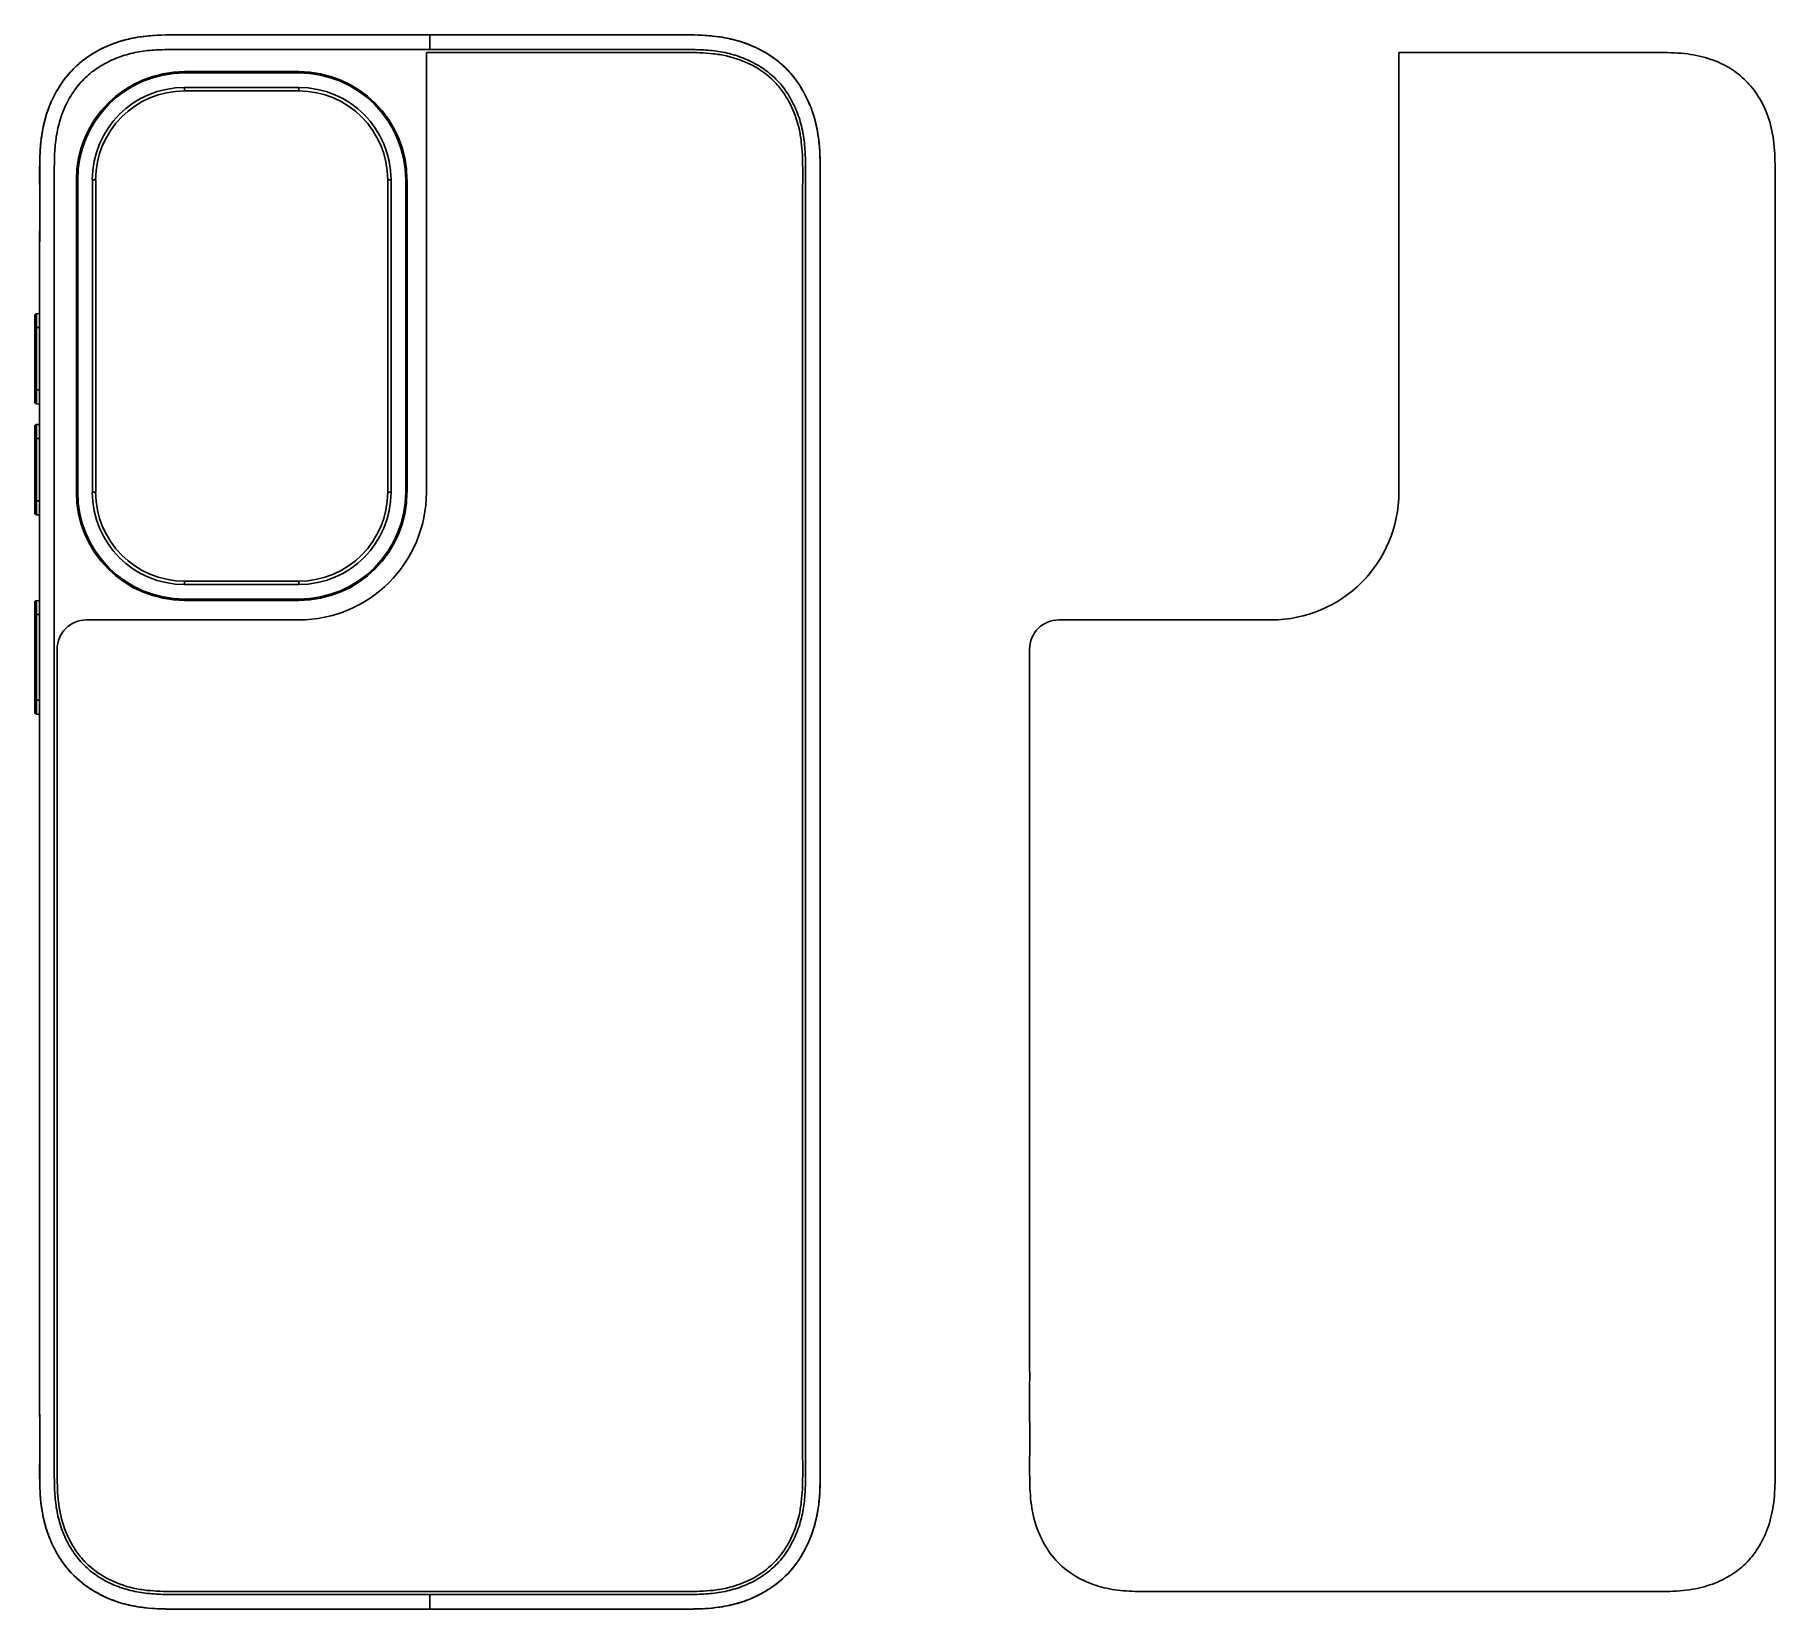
# Model space of a CAD drawing. Header units: millimetres. Extents: x 474 to 653, y 355 to 517.
import ezdxf

# ---------------------------------------------------------------- set-up
doc = ezdxf.new("R2010")
doc.units = ezdxf.units.MM
doc.header["$LTSCALE"] = 65.395
doc.layers.get('0').update_dxf_attribs({"linetype": 'CONTINUOUS'})

msp = doc.modelspace()

# ---------------------------------------------------------------- linework, layer by layer
at = {"color": 7, "linetype": 'Continuous'}
for p, q in [((505.9, 517), (502.3, 517)), ((514.95, 517), (505.9, 517)), ((514.95, 517), (514.95, 515.5)), ((514.6, 469.98), (514.6, 515.2)), ((489.72, 513.22), (489.72, 513.08)), ((501.47, 513.22), (489.72, 513.22)), ((501.47, 513.08), (489.72, 513.08)), ((501.47, 513.22), (501.47, 513.08)), ((489.72, 511.58), (489.72, 511.23)), ((501.47, 511.58), (489.72, 511.58)), ((501.47, 511.23), (489.72, 511.23)), ((501.47, 511.58), (501.47, 511.23)), ((478.6, 502.1), (478.6, 469.98)), ((478.6, 502.1), (478.74, 502.1)), ((478.74, 502.1), (478.74, 469.98)), ((480.24, 502.1), (480.24, 469.98)), ((480.24, 502.1), (480.59, 502.1)), ((480.59, 502.1), (480.59, 469.98)), ((510.61, 469.98), (510.61, 502.1)), ((510.96, 502.1), (510.61, 502.1)), ((510.96, 469.98), (510.96, 502.1)), ((512.46, 469.98), (512.46, 502.1)), ((512.6, 502.1), (512.46, 502.1)), ((512.6, 469.98), (512.6, 502.1)), ((474.82, 489.61), (474.82, 486.9)), ((474.32, 488.13), (474.32, 486.9)), ((474.32, 488.13), (474.32, 488.11)), ((474.32, 488.11), (474.32, 488.1)), ((474.32, 488.1), (474.32, 487.87)), ((474.32, 487.87), (474.32, 487.29)), ((474.32, 487.29), (474.32, 486.9)), ((474.82, 486.9), (474.32, 486.9)), ((474.32, 486.9), (474.32, 480.5)), ((474.32, 486.9), (474.32, 480.5)), ((474.51, 488.33), (474.82, 488.34)), ((474.51, 488.33), (474.51, 486.9)), ((474.51, 486.9), (474.51, 480.5)), ((474.82, 486.9), (474.82, 486.44)), ((474.82, 486.44), (474.82, 485.9)), ((474.82, 485.9), (474.82, 481.5)), ((474.82, 481.5), (474.82, 480.97)), ((474.82, 480.5), (474.32, 480.5)), ((474.32, 480.5), (474.32, 479.27)), ((474.32, 480.5), (474.32, 480.12)), ((474.32, 480.12), (474.32, 479.5)), ((474.51, 480.5), (474.51, 479.07)), ((474.82, 480.97), (474.82, 475.04)), ((474.32, 479.5), (474.32, 479.27)), ((474.51, 479.07), (474.82, 479.05)), ((474.82, 476.95), (474.82, 479.04)), ((474.32, 476.73), (474.32, 475.5)), ((474.32, 476.73), (474.32, 476.71)), ((474.32, 476.71), (474.32, 476.7)), ((474.32, 476.7), (474.32, 476.47)), ((474.32, 476.47), (474.32, 475.89)), ((474.51, 476.93), (474.82, 476.94)), ((474.51, 476.93), (474.51, 475.5)), ((474.32, 475.89), (474.32, 475.5)), ((474.82, 475.5), (474.32, 475.5)), ((474.32, 475.5), (474.32, 469.1)), ((474.32, 475.5), (474.32, 469.1)), ((474.51, 475.5), (474.51, 469.1)), ((474.82, 475.04), (474.82, 474.5)), ((474.82, 474.5), (474.82, 470.1)), ((555.08, 475.16), (555.08, 475.55)), ((555.08, 473.5), (555.08, 475.16)), ((555.08, 468.9), (555.08, 473.5)), ((474.32, 469.1), (474.82, 469.1)), ((474.32, 469.1), (474.32, 467.87)), ((474.32, 469.1), (474.32, 468.72)), ((474.51, 469.1), (474.51, 467.67)), ((474.82, 470.1), (474.82, 469.55)), ((474.82, 469.55), (474.82, 469.1)), ((474.82, 469.1), (474.82, 466.38)), ((478.6, 469.98), (478.74, 469.98)), ((480.24, 469.98), (480.59, 469.98)), ((510.96, 469.98), (510.61, 469.98)), ((512.6, 469.98), (512.46, 469.98)), ((555.08, 468.57), (555.08, 468.9)), ((474.32, 468.72), (474.32, 468.1)), ((474.32, 468.1), (474.32, 467.87)), ((474.51, 467.67), (474.82, 467.65)), ((555.08, 467.48), (555.08, 468.57)), ((555.08, 467.16), (555.08, 467.48)), ((555.08, 466.85), (555.08, 467.16)), ((474.82, 466.38), (474.82, 460.11)), ((474.82, 460.11), (474.82, 457.4)), ((489.72, 460.49), (489.72, 460.84)), ((489.72, 460.84), (501.47, 460.84)), ((489.72, 460.49), (501.47, 460.49)), ((501.47, 460.49), (501.47, 460.84)), ((474.32, 458.63), (474.32, 457.4)), ((474.32, 458.63), (474.32, 458.39)), ((474.32, 458.39), (474.32, 457.78)), ((474.82, 458.84), (474.51, 458.83)), ((474.51, 458.83), (474.51, 457.4)), ((489.72, 458.85), (489.72, 458.99)), ((489.72, 458.99), (501.47, 458.99)), ((489.72, 458.85), (501.47, 458.85)), ((501.47, 458.85), (501.47, 458.99)), ((474.32, 457.78), (474.32, 457.4)), ((474.82, 457.4), (474.32, 457.4)), ((474.32, 457.4), (474.32, 448.6)), ((474.32, 457.4), (474.32, 448.6)), ((474.51, 457.4), (474.51, 448.6)), ((474.82, 457.4), (474.82, 456.94)), ((474.82, 456.94), (474.82, 456.45)), ((474.82, 456.45), (474.82, 449.55)), ((501.47, 456.85), (479.62, 456.85)), ((474.82, 449.55), (474.82, 449.05)), ((474.82, 448.6), (474.32, 448.6)), ((474.32, 448.6), (474.32, 447.37)), ((474.32, 448.6), (474.32, 448.2)), ((474.32, 448.2), (474.32, 447.63)), ((474.32, 447.63), (474.32, 447.4)), ((474.51, 448.6), (474.51, 447.17)), ((474.82, 449.05), (474.82, 448.6)), ((474.82, 448.6), (474.82, 445.88)), ((474.32, 447.4), (474.32, 447.37)), ((474.82, 447.15), (474.51, 447.17)), ((514.95, 356.66), (514.95, 355.16)), ((491.26, 355.16), (492.9, 355.16)), ((500.9, 355.16), (502.54, 355.16)), ((502.54, 355.16), (505.36, 355.16)), ((505.35, 355.16), (507.51, 355.16)), ((507.87, 355.16), (505.36, 355.16)), ((507.51, 355.16), (509.24, 355.16)), ((507.87, 355.16), (507.94, 355.16)), ((509.24, 355.16), (514.95, 355.16)), ((514.95, 355.16), (520.66, 355.16)), ((520.66, 355.16), (522.4, 355.16)), ((521.95, 355.16), (522.02, 355.16)), ((524.55, 355.16), (522.03, 355.16)), ((522.4, 355.16), (524.55, 355.16)), ((524.55, 355.16), (524.55, 355.16))]:
    msp.add_line(p, q, dxfattribs=at)
at = {"color": 2, "linetype": 'Continuous'}
for p, q in [((614.6, 515.2), (614.6, 469.98)), ((601.47, 456.85), (579.62, 456.85))]:
    msp.add_line(p, q, dxfattribs=at)
at = {"color": 7, "linetype": 'Continuous'}
for centre, radius, start, end in [((489.72, 502.1), 11.12, 90, 180), ((489.72, 502.1), 10.99, 90, 180), ((501.47, 502.1), 11.12, 0, 90), ((501.47, 502.1), 10.99, 0, 90), ((489.72, 502.1), 9.49, 90, 180), ((489.72, 502.1), 9.14, 90, 180), ((501.47, 502.1), 9.49, 0, 90), ((501.47, 502.1), 9.14, 0, 90), ((474.52, 488.13), 0.2, 92.9999, 179.9943), ((474.52, 479.27), 0.2, 180.018, 267.0009), ((474.52, 476.73), 0.2, 92.9999, 179.9995), ((489.72, 469.98), 11.12, 180, 270), ((489.72, 469.98), 10.99, 180, 270), ((489.72, 469.98), 9.49, 180, 270), ((489.72, 469.98), 9.14, 180, 270), ((501.47, 469.98), 13.12, 270, 360), ((501.47, 469.98), 11.12, 270, 360), ((501.47, 469.98), 10.99, 270, 360), ((501.47, 469.98), 9.49, 270, 360), ((501.47, 469.98), 9.14, 270, 360), ((474.52, 467.87), 0.2, 180.0165, 267.0009), ((474.52, 458.63), 0.2, 93.0001, 180.0011), ((479.62, 453.85), 3, 90, 180.0001), ((474.52, 447.37), 0.2, 180.0179, 267.0009)]:
    msp.add_arc(centre, radius, start, end, dxfattribs=at)
at = {"color": 2, "linetype": 'Continuous'}
for centre, radius, start, end in [((601.47, 469.98), 13.12, 270, 360), ((579.62, 453.85), 3, 90, 180.0001)]:
    msp.add_arc(centre, radius, start, end, dxfattribs=at)
at = {"color": 7, "linetype": 'Continuous'}
for points, knots in [([(489.66, 517), (488.64, 517), (486.61, 517.01), (482.58, 516.47), (478.8, 514.45), (476.38, 511.14), (475.43, 508.75), (475.02, 506.76), (474.81, 504.73), (474.82, 503.2), (474.82, 502.18)], [0, 0, 0, 0, 0.125286, 0.250453, 0.499051, 0.624055, 0.749385, 0.812073, 0.874714, 1, 1, 1, 1]), ([(514.95, 517), (512.54, 517), (508.92, 517), (504.1, 517), (500.48, 517), (496.86, 517), (493.24, 517), (489.62, 516.99), (486.6, 517.01), (484.2, 516.66), (482.46, 516.16), (480.8, 515.42), (479.27, 514.43), (477.93, 513.19), (476.83, 511.74), (475.98, 510.13), (475.37, 508.42), (474.99, 506.65), (474.84, 504.84), (474.82, 503.03), (474.83, 501.22), (474.83, 499.41), (474.82, 497), (474.82, 493.98), (474.82, 490.36), (474.82, 485.54), (474.82, 479.51), (474.82, 472.27), (474.82, 465.03), (474.82, 457.79), (474.82, 448.14), (474.82, 436.08), (474.82, 424.01), (474.82, 414.36), (474.82, 407.12), (474.82, 399.89), (474.82, 392.65), (474.82, 386.62), (474.82, 381.79), (474.82, 378.17), (474.82, 375.16), (474.83, 372.74), (474.83, 370.93), (474.82, 369.12), (474.84, 367.31), (474.99, 365.51), (475.37, 363.73), (475.98, 362.02), (476.83, 360.42), (477.93, 358.96), (479.27, 357.73), (480.8, 356.74), (482.46, 355.99), (484.2, 355.49), (486.6, 355.15), (489.62, 355.16), (493.24, 355.16), (496.86, 355.16), (500.48, 355.16), (504.1, 355.16), (508.92, 355.16), (512.54, 355.16), (514.95, 355.16)], [0, 0, 0, 0, 0.031246, 0.046868, 0.062491, 0.078114, 0.093737, 0.109359, 0.124977, 0.132786, 0.140606, 0.148438, 0.156277, 0.164094, 0.171902, 0.179717, 0.187545, 0.195359, 0.203168, 0.210979, 0.21879, 0.226602, 0.234413, 0.250036, 0.265659, 0.281281, 0.312527, 0.343772, 0.375018, 0.406263, 0.437509, 0.5, 0.562491, 0.593737, 0.624982, 0.656228, 0.687473, 0.718719, 0.734341, 0.749964, 0.765587, 0.773398, 0.78121, 0.789021, 0.796832, 0.804641, 0.812455, 0.820283, 0.828098, 0.835906, 0.843723, 0.851562, 0.859394, 0.867214, 0.875023, 0.890641, 0.906263, 0.921886, 0.937509, 0.953132, 0.968754, 1, 1, 1, 1]), ([(514.95, 515.5), (512.59, 515.5), (509.04, 515.5), (504.31, 515.5), (500.77, 515.5), (497.22, 515.5), (493.67, 515.5), (490.72, 515.49), (488.35, 515.5), (486.58, 515.46), (484.82, 515.26), (483.1, 514.8), (481.47, 514.08), (479.99, 513.09), (478.73, 511.83), (477.75, 510.34), (477.03, 508.71), (476.57, 507), (476.36, 505.23), (476.32, 503.46), (476.33, 501.68), (476.33, 499.32), (476.32, 496.36), (476.32, 492.82), (476.32, 489.27), (476.32, 484.54), (476.32, 478.63), (476.32, 471.54), (476.32, 464.45), (476.32, 457.35), (476.32, 447.9), (476.32, 436.08), (476.32, 424.25), (476.32, 414.8), (476.32, 407.71), (476.32, 400.61), (476.32, 393.52), (476.32, 387.61), (476.32, 382.88), (476.32, 379.33), (476.32, 375.79), (476.33, 372.83), (476.33, 370.47), (476.32, 368.7), (476.36, 366.92), (476.57, 365.16), (477.03, 363.44), (477.75, 361.81), (478.73, 360.32), (479.99, 359.06), (481.47, 358.07), (483.1, 357.35), (484.82, 356.9), (486.58, 356.69), (488.35, 356.65), (490.72, 356.66), (493.67, 356.66), (497.22, 356.66), (500.77, 356.66), (504.31, 356.66), (509.04, 356.66), (512.59, 356.66), (514.95, 356.66)], [0, 0, 0, 0, 0.031254, 0.04688, 0.062507, 0.078134, 0.093761, 0.109387, 0.117201, 0.125013, 0.132823, 0.14063, 0.148436, 0.156241, 0.164045, 0.171851, 0.17966, 0.187471, 0.195283, 0.203097, 0.21091, 0.218723, 0.23435, 0.249977, 0.265604, 0.28123, 0.312484, 0.343737, 0.374991, 0.406244, 0.437498, 0.500005, 0.562512, 0.593765, 0.625019, 0.656272, 0.687526, 0.718779, 0.734406, 0.750033, 0.76566, 0.781286, 0.7891, 0.796913, 0.804726, 0.812535, 0.820344, 0.828151, 0.835957, 0.84376, 0.851565, 0.859371, 0.867177, 0.874987, 0.882799, 0.890613, 0.906239, 0.921866, 0.937493, 0.95312, 0.968746, 1, 1, 1, 1]), ([(502.3, 517), (500.2, 517), (495.98, 517), (491.77, 516.99), (489.66, 517)], [0, 0, 0, 0, 0.5, 1, 1, 1, 1]), ([(514.95, 517), (519.17, 517), (525.49, 517), (533.92, 517), (538.13, 516.99), (540.24, 517)], [0, 0, 0, 0, 0.5, 0.75, 1, 1, 1, 1]), ([(514.95, 517), (517.37, 517), (520.98, 517), (525.81, 517), (529.43, 517), (533.05, 517), (536.67, 517), (540.28, 516.99), (543.31, 517.01), (545.7, 516.66), (547.45, 516.16), (549.11, 515.42), (550.64, 514.43), (551.98, 513.19), (553.07, 511.74), (553.92, 510.13), (554.54, 508.42), (554.91, 506.65), (555.07, 504.84), (555.09, 503.03), (555.08, 501.22), (555.08, 499.41), (555.08, 497), (555.08, 493.98), (555.08, 490.36), (555.08, 485.54), (555.08, 479.51), (555.08, 472.27), (555.08, 465.03), (555.08, 457.79), (555.08, 448.14), (555.08, 436.08), (555.08, 424.01), (555.08, 414.36), (555.08, 407.12), (555.08, 399.89), (555.08, 392.65), (555.08, 386.62), (555.08, 381.79), (555.08, 378.17), (555.08, 375.16), (555.08, 372.74), (555.08, 370.93), (555.09, 369.12), (555.07, 367.31), (554.91, 365.51), (554.54, 363.73), (553.92, 362.02), (553.07, 360.42), (551.98, 358.96), (550.64, 357.73), (549.11, 356.74), (547.45, 355.99), (545.7, 355.49), (543.31, 355.15), (540.28, 355.16), (536.67, 355.16), (533.05, 355.16), (529.43, 355.16), (525.81, 355.16), (520.98, 355.16), (517.37, 355.16), (514.95, 355.16)], [0, 0, 0, 0, 0.031246, 0.046868, 0.062491, 0.078114, 0.093737, 0.109359, 0.124977, 0.132786, 0.140606, 0.148438, 0.156277, 0.164094, 0.171902, 0.179717, 0.187545, 0.195359, 0.203168, 0.210979, 0.21879, 0.226602, 0.234413, 0.250036, 0.265659, 0.281281, 0.312527, 0.343772, 0.375018, 0.406263, 0.437509, 0.5, 0.562491, 0.593737, 0.624982, 0.656228, 0.687473, 0.718719, 0.734341, 0.749964, 0.765587, 0.773398, 0.78121, 0.789021, 0.796832, 0.804641, 0.812455, 0.820283, 0.828098, 0.835906, 0.843723, 0.851562, 0.859394, 0.867214, 0.875023, 0.890641, 0.906263, 0.921886, 0.937509, 0.953132, 0.968754, 1, 1, 1, 1]), ([(514.95, 515.5), (517.32, 515.5), (520.86, 515.5), (525.59, 515.5), (529.14, 515.5), (532.68, 515.5), (536.23, 515.5), (539.19, 515.49), (541.55, 515.5), (543.32, 515.46), (545.09, 515.26), (546.81, 514.8), (548.44, 514.08), (549.92, 513.09), (551.18, 511.83), (552.16, 510.34), (552.88, 508.71), (553.34, 507), (553.55, 505.23), (553.59, 503.46), (553.58, 501.68), (553.58, 499.32), (553.58, 496.36), (553.58, 492.82), (553.58, 489.27), (553.58, 484.54), (553.58, 478.63), (553.58, 471.54), (553.58, 464.45), (553.58, 457.35), (553.58, 447.9), (553.58, 436.08), (553.58, 424.25), (553.58, 414.8), (553.58, 407.71), (553.58, 400.61), (553.58, 393.52), (553.58, 387.61), (553.58, 382.88), (553.58, 379.33), (553.58, 375.79), (553.58, 372.83), (553.58, 370.47), (553.59, 368.7), (553.55, 366.92), (553.34, 365.16), (552.88, 363.44), (552.16, 361.81), (551.18, 360.32), (549.92, 359.06), (548.43, 358.07), (546.81, 357.35), (545.09, 356.9), (543.32, 356.69), (541.55, 356.65), (539.19, 356.66), (536.23, 356.66), (532.68, 356.66), (529.14, 356.66), (525.59, 356.66), (520.86, 356.66), (517.32, 356.66), (514.95, 356.66)], [0, 0, 0, 0, 0.031254, 0.04688, 0.062507, 0.078134, 0.093761, 0.109387, 0.117201, 0.125013, 0.132823, 0.14063, 0.148436, 0.156241, 0.164045, 0.171851, 0.17966, 0.187471, 0.195283, 0.203097, 0.21091, 0.218723, 0.23435, 0.249977, 0.265604, 0.28123, 0.312484, 0.343737, 0.374991, 0.406244, 0.437498, 0.500005, 0.562512, 0.593765, 0.625019, 0.656272, 0.687526, 0.718779, 0.734406, 0.750033, 0.76566, 0.781286, 0.7891, 0.796913, 0.804726, 0.812535, 0.820344, 0.828151, 0.835957, 0.84376, 0.851565, 0.859371, 0.867177, 0.874987, 0.882799, 0.890613, 0.906239, 0.921866, 0.937493, 0.95312, 0.968746, 1, 1, 1, 1]), ([(540.24, 517), (541.24, 517), (543.26, 517.01), (547.25, 516.49), (551.01, 514.52), (553.45, 511.27), (554.61, 508.45), (555.09, 505.45), (555.09, 503.43), (555.08, 502.42)], [0, 0, 0, 0, 0.125296, 0.250475, 0.499172, 0.624188, 0.74952, 0.87471, 1, 1, 1, 1]), ([(514.6, 515.2), (514.66, 515.2), (514.78, 515.2), (519.08, 515.2), (525.4, 515.2), (532.72, 515.2), (536.89, 515.2), (539.46, 515.19), (541.41, 515.2), (542.76, 515.18), (544.11, 515.08), (545.94, 514.78), (548.17, 513.98), (550.06, 512.61), (551.24, 511.21), (552.21, 509.62), (552.85, 507.85), (553.16, 506.04), (553.26, 504.69), (553.29, 503.33), (553.28, 501.05), (553.28, 497.83), (553.28, 492.35), (553.28, 485.49), (553.28, 477.25), (553.28, 466.27), (553.28, 452.55), (553.28, 436.08), (553.28, 419.61), (553.28, 405.88), (553.28, 394.9), (553.28, 386.67), (553.28, 379.8), (553.28, 374.32), (553.28, 371.11), (553.29, 368.82), (553.26, 367.47), (553.16, 366.11), (552.85, 364.3), (552.21, 362.53), (551.24, 360.95), (550.06, 359.55), (548.17, 358.18), (545.94, 357.37), (544.11, 357.07), (542.76, 356.98), (541.41, 356.95), (539.46, 356.96), (536.89, 356.96), (532.72, 356.96), (525.4, 356.96), (519.13, 356.96), (514.95, 356.96)], [0, 0, 0, 0, 0.000862, 0.001534, 0.055591, 0.082617, 0.096137, 0.109631, 0.115699, 0.121498, 0.127933, 0.134824, 0.148941, 0.163248, 0.170485, 0.17761, 0.191582, 0.198351, 0.204802, 0.210926, 0.216796, 0.234519, 0.252276, 0.287773, 0.323272, 0.358771, 0.429769, 0.500767, 0.571765, 0.642763, 0.678261, 0.713761, 0.749257, 0.767015, 0.784738, 0.790608, 0.796732, 0.803183, 0.809951, 0.823924, 0.831049, 0.838285, 0.852593, 0.86671, 0.873601, 0.880036, 0.885835, 0.891903, 0.905396, 0.918917, 0.945943, 1, 1, 1, 1]), ([(474.82, 502.18), (474.83, 500.09), (474.82, 495.9), (474.82, 491.71), (474.82, 489.61)], [0, 0, 0, 0, 0.5, 1, 1, 1, 1]), ([(555.08, 502.42), (555.08, 500.18), (555.09, 495.7), (555.08, 486.75), (555.08, 480.03), (555.08, 475.55)], [0, 0, 0, 0, 0.25, 0.5, 1, 1, 1, 1]), ([(555.08, 466.85), (555.08, 450.65), (555.08, 426.36), (555.08, 398.02), (555.08, 383.84), (555.08, 375.75), (555.08, 371.7), (555.08, 369.67)], [0, 0, 0, 0, 0.5, 0.75, 0.875, 0.9375, 1, 1, 1, 1]), ([(476.62, 453.85), (476.62, 453.42), (476.62, 447.49), (476.62, 436.08), (476.62, 419.61), (476.62, 405.88), (476.62, 394.9), (476.62, 386.67), (476.62, 379.8), (476.62, 374.32), (476.63, 371.11), (476.62, 368.82), (476.64, 367.47), (476.74, 366.11), (477.05, 364.3), (477.69, 362.53), (478.66, 360.95), (479.84, 359.55), (481.74, 358.18), (483.96, 357.37), (485.8, 357.07), (487.14, 356.98), (488.49, 356.95), (490.44, 356.96), (493.01, 356.96), (497.18, 356.96), (504.51, 356.96), (510.77, 356.96), (514.95, 356.96)], [0, 0, 0, 0, 0.009775, 0.133065, 0.256355, 0.379646, 0.44129, 0.502937, 0.564577, 0.595413, 0.62619, 0.636384, 0.647018, 0.658221, 0.669974, 0.694239, 0.706611, 0.719177, 0.744023, 0.768537, 0.780504, 0.791679, 0.801748, 0.812286, 0.835718, 0.859196, 0.906128, 1, 1, 1, 1]), ([(474.82, 445.88), (474.82, 433.21), (474.82, 414.19), (474.82, 392), (474.82, 380.91), (474.82, 374.57), (474.83, 371.4), (474.82, 369.81)], [0, 0, 0, 0, 0.5, 0.75, 0.875, 0.9375, 1, 1, 1, 1]), ([(474.82, 369.81), (474.82, 368.83), (474.81, 366.87), (475.23, 363.95), (476.3, 361.18), (478.56, 357.95), (482.11, 355.87), (485.97, 355.18), (487.93, 355.16), (488.91, 355.16)], [0, 0, 0, 0, 0.125279, 0.250456, 0.375813, 0.500848, 0.749553, 0.874737, 1, 1, 1, 1]), ([(555.08, 369.67), (555.09, 368.67), (555.09, 366.66), (554.6, 363.66), (553.43, 360.85), (550.98, 357.62), (547.23, 355.66), (543.25, 355.14), (541.23, 355.15), (540.23, 355.16)], [0, 0, 0, 0, 0.125286, 0.250477, 0.375804, 0.500818, 0.749529, 0.874707, 1, 1, 1, 1]), ([(540.23, 355.16), (537.61, 355.16), (532.39, 355.16), (527.16, 355.16), (524.55, 355.16)], [0, 0, 0, 0, 0.5, 1, 1, 1, 1])]:
    msp.add_open_spline(points, degree=3, knots=knots, dxfattribs=at)
at = {"color": 2, "linetype": 'Continuous'}
for points, knots in [([(614.6, 515.2), (616.2, 515.2), (619.29, 515.2), (623.75, 515.2), (627.88, 515.2), (631.7, 515.19), (635.24, 515.2), (638.5, 515.19), (641.49, 515.21), (644.21, 515.13), (646.63, 514.59), (648.67, 513.63), (650.34, 512.34), (651.66, 510.66), (652.65, 508.59), (653.22, 506.09), (653.3, 503.25), (653.27, 500.13), (653.28, 496.74), (653.28, 493.06), (653.28, 489.08), (653.28, 484.78), (653.28, 480.15), (653.28, 475.14), (653.28, 469.74), (653.28, 463.93), (653.28, 457.66), (653.28, 450.91), (653.28, 443.63), (653.28, 435.79), (653.28, 427.47), (653.28, 419.14), (653.28, 411.31), (653.28, 404.33), (653.28, 398.13), (653.28, 392.6), (653.28, 387.63), (653.28, 383.14), (653.28, 379.08), (653.28, 375.4), (653.27, 372.04), (653.3, 368.98), (653.23, 366.21), (652.7, 363.74), (651.76, 361.66), (650.47, 359.94), (648.82, 358.62), (646.81, 357.63), (644.41, 357.05), (641.69, 356.94), (638.72, 356.97), (635.47, 356.96), (631.96, 356.96), (628.15, 356.96), (624.04, 356.96), (619.61, 356.96), (616.54, 356.96), (614.95, 356.96)], [0, 0, 0, 0, 0.021255, 0.040931, 0.059138, 0.07599, 0.091596, 0.105988, 0.119226, 0.131228, 0.142032, 0.151821, 0.160815, 0.169851, 0.179839, 0.191027, 0.203555, 0.217364, 0.232368, 0.248601, 0.266136, 0.285083, 0.305539, 0.327617, 0.351421, 0.377074, 0.404715, 0.434491, 0.466589, 0.501126, 0.538489, 0.576811, 0.611588, 0.642202, 0.669397, 0.693709, 0.715559, 0.735281, 0.753147, 0.769377, 0.78416, 0.797666, 0.80988, 0.820888, 0.83088, 0.839968, 0.84897, 0.858713, 0.869487, 0.881432, 0.894601, 0.908921, 0.924459, 0.941247, 0.959363, 0.978909, 1, 1, 1, 1]), ([(576.62, 453.85), (576.62, 450.81), (576.62, 444.95), (576.62, 436.46), (576.62, 428.58), (576.62, 421.28), (576.62, 414.49), (576.62, 408.2), (576.62, 402.36), (576.62, 396.94), (576.62, 391.91), (576.62, 387.25), (576.62, 382.92), (576.63, 378.91), (576.62, 375.14), (576.64, 371.62), (576.6, 368.43), (576.75, 365.5), (577.5, 362.87), (578.81, 360.6), (580.61, 358.9), (582.66, 357.8), (584.87, 357.16), (587.26, 356.94), (589.91, 356.96), (592.79, 356.96), (595.87, 356.96), (599.15, 356.96), (602.7, 356.96), (606.53, 356.96), (610.65, 356.96), (613.48, 356.96), (614.95, 356.96)], [0, 0, 0, 0, 0.069795, 0.134572, 0.194687, 0.250478, 0.302255, 0.350303, 0.39489, 0.436264, 0.474647, 0.510243, 0.543254, 0.573846, 0.602431, 0.629707, 0.654562, 0.67562, 0.696874, 0.71657, 0.734959, 0.752964, 0.769522, 0.787356, 0.807742, 0.83042, 0.853395, 0.878426, 0.905577, 0.934864, 0.966323, 1, 1, 1, 1])]:
    msp.add_open_spline(points, degree=3, knots=knots, dxfattribs=at)
at = {"color": 7, "linetype": 'Continuous'}
for points in [[(488.91, 355.16), (489.7, 355.15), (490.48, 355.16), (491.26, 355.16)], [(492.9, 355.16), (495.57, 355.16), (498.24, 355.16), (500.9, 355.16)]]:
    msp.add_open_spline(points, degree=3, dxfattribs=at)

doc.saveas('drawing.dxf')
